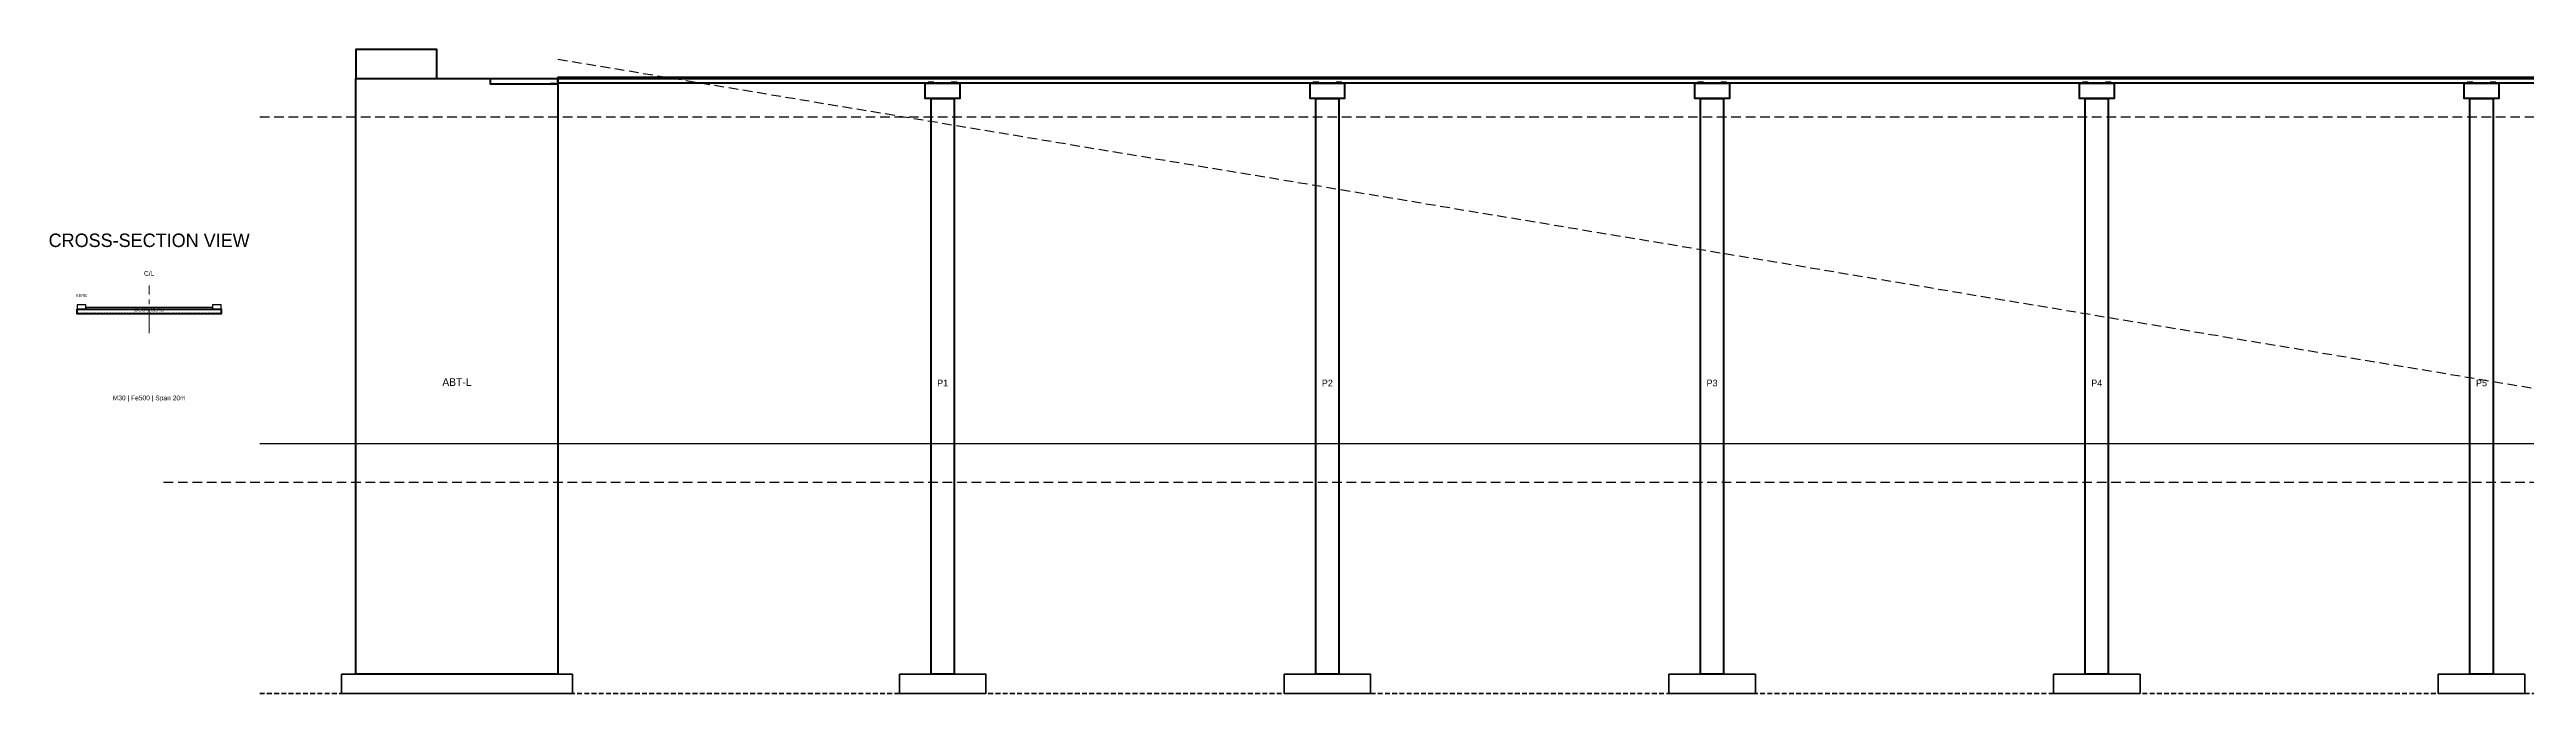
# Model space of a CAD drawing. Header units: metres. Extents: x -26 to 264, y -14 to 142.
# Drawn here: x -26.4 to 102.3, y 102 to 135.5 of the extents above; entities that cross this region are included whole.
import ezdxf
from ezdxf.enums import TextEntityAlignment as Align

# ---------------------------------------------------------------- set-up
doc = ezdxf.new("R2010")
doc.units = ezdxf.units.M
for name, pattern in [('CENTER', [2, 1.25, -0.25, 0.25, -0.25]), ('DASHED', [0.75, 0.5, -0.25]), ('HIDDEN', [0.375, 0.25, -0.125])]:
    doc.linetypes.add(name, pattern=pattern)
for name, color, linetype, lineweight in [('A-GRID', 8, 'CENTER', 15), ('A-TEXT', 7, 'CONTINUOUS', 18), ('G-BED', 32, 'CONTINUOUS', 25), ('G-HFL', 150, 'DASHED', 25), ('G-NGL', 30, 'DASHED', 25), ('H-CONC', 253, 'CONTINUOUS', 15), ('S-ABUT', 5, 'CONTINUOUS', 50), ('S-BEARING', 6, 'CONTINUOUS', 30), ('S-DECK', 4, 'CONTINUOUS', 50), ('S-FNDTN', 2, 'HIDDEN', 35), ('S-KERB', 8, 'CONTINUOUS', 25), ('S-PIER', 3, 'CONTINUOUS', 50), ('S-PIERCAP', 3, 'CONTINUOUS', 40), ('X-REBAR', 1, 'CONTINUOUS', 18)]:
    doc.layers.add(name, color=color, linetype=linetype, lineweight=lineweight)

msp = doc.modelspace()

# ---------------------------------------------------------------- hatches: boundary and pattern name
at = {"layer": 'H-CONC'}
h = msp.add_hatch(dxfattribs=at)
h.set_pattern_fill('ANSI31', color=256, scale=0.05, style=0)
h.set_pattern_definition([])
h.paths.add_polyline_path([(0, 134), (240, 134), (240, 133.75), (0, 133.75)])
h = msp.add_hatch(dxfattribs=at)
h.set_pattern_fill('ANSI31', color=256, scale=0.04, style=0)
h.set_pattern_definition([])
h.paths.add_polyline_path([(19.4, 132.95), (20.6, 132.95), (20.6, 103), (19.4, 103)])
h = msp.add_hatch(dxfattribs=at)
h.set_pattern_fill('ANSI31', color=256, scale=0.04, style=0)
h.set_pattern_definition([])
h.paths.add_polyline_path([(39.4, 132.95), (40.6, 132.95), (40.6, 103), (39.4, 103)])
h = msp.add_hatch(dxfattribs=at)
h.set_pattern_fill('ANSI31', color=256, scale=0.04, style=0)
h.set_pattern_definition([])
h.paths.add_polyline_path([(59.4, 132.95), (60.6, 132.95), (60.6, 103), (59.4, 103)])
h = msp.add_hatch(dxfattribs=at)
h.set_pattern_fill('ANSI31', color=256, scale=0.04, style=0)
h.set_pattern_definition([])
h.paths.add_polyline_path([(79.4, 132.95), (80.6, 132.95), (80.6, 103), (79.4, 103)])
h = msp.add_hatch(dxfattribs=at)
h.set_pattern_fill('ANSI31', color=256, scale=0.04, style=0)
h.set_pattern_definition([])
h.paths.add_polyline_path([(99.4, 132.95), (100.6, 132.95), (100.6, 103), (99.4, 103)])
h = msp.add_hatch(dxfattribs=at)
h.set_pattern_fill('ANSI31', color=256, scale=0.03, style=0)
h.set_pattern_definition([])
h.paths.add_polyline_path([(-25, 122), (-17.5, 122), (-17.5, 121.75), (-25, 121.75)])
h = msp.add_hatch(dxfattribs=at)
h.set_pattern_fill('ANSI32', color=256, scale=0.08, style=0)
h.set_pattern_definition([])
h.paths.add_polyline_path([(-11.25, 103), (0.75, 103), (0.75, 102), (-11.25, 102)])

# ---------------------------------------------------------------- linework, layer by layer
at = {"layer": 'A-GRID', "linetype": 'CENTER'}
msp.add_line((-21.25, 120.75), (-21.25, 123.225), dxfattribs=at)
at = {"layer": 'G-BED', "linetype": 'CONTINUOUS'}
msp.add_line((-15.5, 115), (255.5, 115), dxfattribs=at)
at = {"layer": 'G-BED', "linetype": 'DASHED'}
msp.add_line((-20.5, 113), (260.5, 113), dxfattribs=at)
at = {"layer": 'G-HFL', "linetype": 'DASHED'}
msp.add_line((-15.5, 132), (255.5, 132), dxfattribs=at)
at = {"layer": 'G-NGL', "linetype": 'DASHED'}
msp.add_lwpolyline([(0, 135), (120, 115), (240, 135)], dxfattribs=at)
at = {"layer": 'S-ABUT', "linetype": 'CONTINUOUS'}
for points in [[(-10.5, 134), (-6.3, 134), (-6.3, 135.5), (-10.5, 135.5)], [(-10.5, 134), (0, 134), (0, 103), (-10.5, 103)]]:
    msp.add_lwpolyline(points, close=True, dxfattribs=at)
at = {"layer": 'S-BEARING', "linetype": 'CONTINUOUS'}
for points in [[(-0.4, 133.75), (-0.1, 133.75), (-0.1, 133.7), (-0.4, 133.7)], [(19.25, 133.75), (19.55, 133.75), (19.55, 133.8), (19.25, 133.8)], [(20.45, 133.75), (20.75, 133.75), (20.75, 133.8), (20.45, 133.8)], [(39.25, 133.75), (39.55, 133.75), (39.55, 133.8), (39.25, 133.8)], [(40.45, 133.75), (40.75, 133.75), (40.75, 133.8), (40.45, 133.8)], [(59.25, 133.75), (59.55, 133.75), (59.55, 133.8), (59.25, 133.8)], [(60.45, 133.75), (60.75, 133.75), (60.75, 133.8), (60.45, 133.8)], [(79.25, 133.75), (79.55, 133.75), (79.55, 133.8), (79.25, 133.8)], [(80.45, 133.75), (80.75, 133.75), (80.75, 133.8), (80.45, 133.8)], [(99.25, 133.75), (99.55, 133.75), (99.55, 133.8), (99.25, 133.8)], [(100.45, 133.75), (100.75, 133.75), (100.75, 133.8), (100.45, 133.8)]]:
    msp.add_lwpolyline(points, close=True, dxfattribs=at)
at = {"layer": 'S-DECK', "linetype": 'CONTINUOUS'}
msp.add_line((0, 134), (240, 134), dxfattribs=at)
for points in [[(-3.5, 134), (0, 134), (0, 133.7), (-3.5, 133.7)], [(0, 134), (240, 134), (240, 133.75), (0, 133.75)], [(-25, 122), (-17.5, 122), (-17.5, 121.75), (-25, 121.75)]]:
    msp.add_lwpolyline(points, close=True, dxfattribs=at)
at = {"layer": 'S-FNDTN', "linetype": 'HIDDEN'}
msp.add_line((-15.5, 102), (255.5, 102), dxfattribs=at)
at = {"layer": 'S-FNDTN', "linetype": 'CONTINUOUS'}
for points in [[(-11.25, 103), (0.75, 103), (0.75, 102), (-11.25, 102)], [(17.75, 103), (22.25, 103), (22.25, 102), (17.75, 102)], [(37.75, 103), (42.25, 103), (42.25, 102), (37.75, 102)], [(57.75, 103), (62.25, 103), (62.25, 102), (57.75, 102)], [(77.75, 103), (82.25, 103), (82.25, 102), (77.75, 102)], [(97.75, 103), (102.25, 103), (102.25, 102), (97.75, 102)]]:
    msp.add_lwpolyline(points, close=True, dxfattribs=at)
at = {"layer": 'S-KERB', "linetype": 'CONTINUOUS'}
for points in [[(0, 134.075), (240, 134.075), (240, 134), (0, 134)], [(-25, 122), (-24.55, 122), (-24.55, 122.225), (-25, 122.225)], [(-24.55, 122), (-17.95, 122), (-17.95, 122.075), (-24.55, 122.075)], [(-17.95, 122), (-17.5, 122), (-17.5, 122.225), (-17.95, 122.225)]]:
    msp.add_lwpolyline(points, close=True, dxfattribs=at)
at = {"layer": 'S-PIER', "linetype": 'CONTINUOUS'}
for points in [[(19.4, 132.95), (20.6, 132.95), (20.6, 103), (19.4, 103)], [(39.4, 132.95), (40.6, 132.95), (40.6, 103), (39.4, 103)], [(59.4, 132.95), (60.6, 132.95), (60.6, 103), (59.4, 103)], [(79.4, 132.95), (80.6, 132.95), (80.6, 103), (79.4, 103)], [(99.4, 132.95), (100.6, 132.95), (100.6, 103), (99.4, 103)]]:
    msp.add_lwpolyline(points, close=True, dxfattribs=at)
at = {"layer": 'S-PIERCAP', "linetype": 'CONTINUOUS'}
for points in [[(19.1, 133.75), (20.9, 133.75), (20.9, 132.95), (19.1, 132.95)], [(39.1, 133.75), (40.9, 133.75), (40.9, 132.95), (39.1, 132.95)], [(59.1, 133.75), (60.9, 133.75), (60.9, 132.95), (59.1, 132.95)], [(79.1, 133.75), (80.9, 133.75), (80.9, 132.95), (79.1, 132.95)], [(99.1, 133.75), (100.9, 133.75), (100.9, 132.95), (99.1, 132.95)]]:
    msp.add_lwpolyline(points, close=True, dxfattribs=at)
at = {"layer": 'X-REBAR'}
for centre, radius in [((-24.925, 121.79), 0.01), ((-24.9, 121.96), 0.008), ((-24.775, 121.79), 0.01), ((-24.7, 121.96), 0.008), ((-24.625, 121.79), 0.01), ((-24.5, 121.96), 0.008), ((-24.475, 121.79), 0.01), ((-24.325, 121.79), 0.01), ((-24.3, 121.96), 0.008), ((-24.175, 121.79), 0.01), ((-24.1, 121.96), 0.008), ((-24.025, 121.79), 0.01), ((-23.9, 121.96), 0.008), ((-23.875, 121.79), 0.01), ((-23.725, 121.79), 0.01), ((-23.7, 121.96), 0.008), ((-23.575, 121.79), 0.01), ((-23.5, 121.96), 0.008), ((-23.425, 121.79), 0.01), ((-23.3, 121.96), 0.008), ((-23.275, 121.79), 0.01), ((-23.125, 121.79), 0.01), ((-23.1, 121.96), 0.008), ((-22.975, 121.79), 0.01), ((-22.9, 121.96), 0.008), ((-22.825, 121.79), 0.01), ((-22.7, 121.96), 0.008), ((-22.675, 121.79), 0.01), ((-22.525, 121.79), 0.01), ((-22.5, 121.96), 0.008), ((-22.375, 121.79), 0.01), ((-22.3, 121.96), 0.008), ((-22.225, 121.79), 0.01), ((-22.1, 121.96), 0.008), ((-22.075, 121.79), 0.01), ((-21.925, 121.79), 0.01), ((-21.9, 121.96), 0.008), ((-21.775, 121.79), 0.01), ((-21.7, 121.96), 0.008), ((-21.625, 121.79), 0.01), ((-21.5, 121.96), 0.008), ((-21.475, 121.79), 0.01), ((-21.325, 121.79), 0.01), ((-21.3, 121.96), 0.008), ((-21.175, 121.79), 0.01), ((-21.1, 121.96), 0.008), ((-21.025, 121.79), 0.01), ((-20.9, 121.96), 0.008), ((-20.875, 121.79), 0.01), ((-20.725, 121.79), 0.01), ((-20.7, 121.96), 0.008), ((-20.575, 121.79), 0.01), ((-20.5, 121.96), 0.008), ((-20.425, 121.79), 0.01), ((-20.3, 121.96), 0.008), ((-20.275, 121.79), 0.01), ((-20.125, 121.79), 0.01), ((-20.1, 121.96), 0.008), ((-19.975, 121.79), 0.01), ((-19.9, 121.96), 0.008), ((-19.825, 121.79), 0.01), ((-19.7, 121.96), 0.008), ((-19.675, 121.79), 0.01), ((-19.525, 121.79), 0.01), ((-19.5, 121.96), 0.008), ((-19.375, 121.79), 0.01), ((-19.3, 121.96), 0.008), ((-19.225, 121.79), 0.01), ((-19.1, 121.96), 0.008), ((-19.075, 121.79), 0.01), ((-18.925, 121.79), 0.01), ((-18.9, 121.96), 0.008), ((-18.775, 121.79), 0.01), ((-18.7, 121.96), 0.008), ((-18.625, 121.79), 0.01), ((-18.5, 121.96), 0.008), ((-18.475, 121.79), 0.01), ((-18.325, 121.79), 0.01), ((-18.3, 121.96), 0.008), ((-18.175, 121.79), 0.01), ((-18.1, 121.96), 0.008), ((-18.025, 121.79), 0.01), ((-17.9, 121.96), 0.008), ((-17.875, 121.79), 0.01), ((-17.725, 121.79), 0.01), ((-17.7, 121.96), 0.008), ((-17.575, 121.79), 0.01)]:
    msp.add_circle(centre, radius, dxfattribs=at)

# ---------------------------------------------------------------- texts
at = {"layer": 'A-GRID'}
msp.add_text('C/L', height=0.25, dxfattribs=at).set_placement((-21.25, 123.725), align=Align.CENTER)
at = {"layer": 'A-TEXT'}
for s, height, p in [('CROSS-SECTION VIEW', 0.7, (-21.25, 125.225)), ('KERB', 0.15, (-24.775, 122.625)), ('DECK SLAB', 0.2, (-21.25, 121.875)), ('M30 | Fe500 | Span 20m', 0.25, (-21.25, 117.25)), ('ABT-L', 0.4, (-5.25, 118)), ('P1', 0.35, (20, 117.975)), ('P2', 0.35, (40, 117.975)), ('P3', 0.35, (60, 117.975)), ('P4', 0.35, (80, 117.975)), ('P5', 0.35, (100, 117.975))]:
    msp.add_text(s, height=height, dxfattribs=at).set_placement(p, align=Align.CENTER)

doc.saveas('drawing.dxf')
